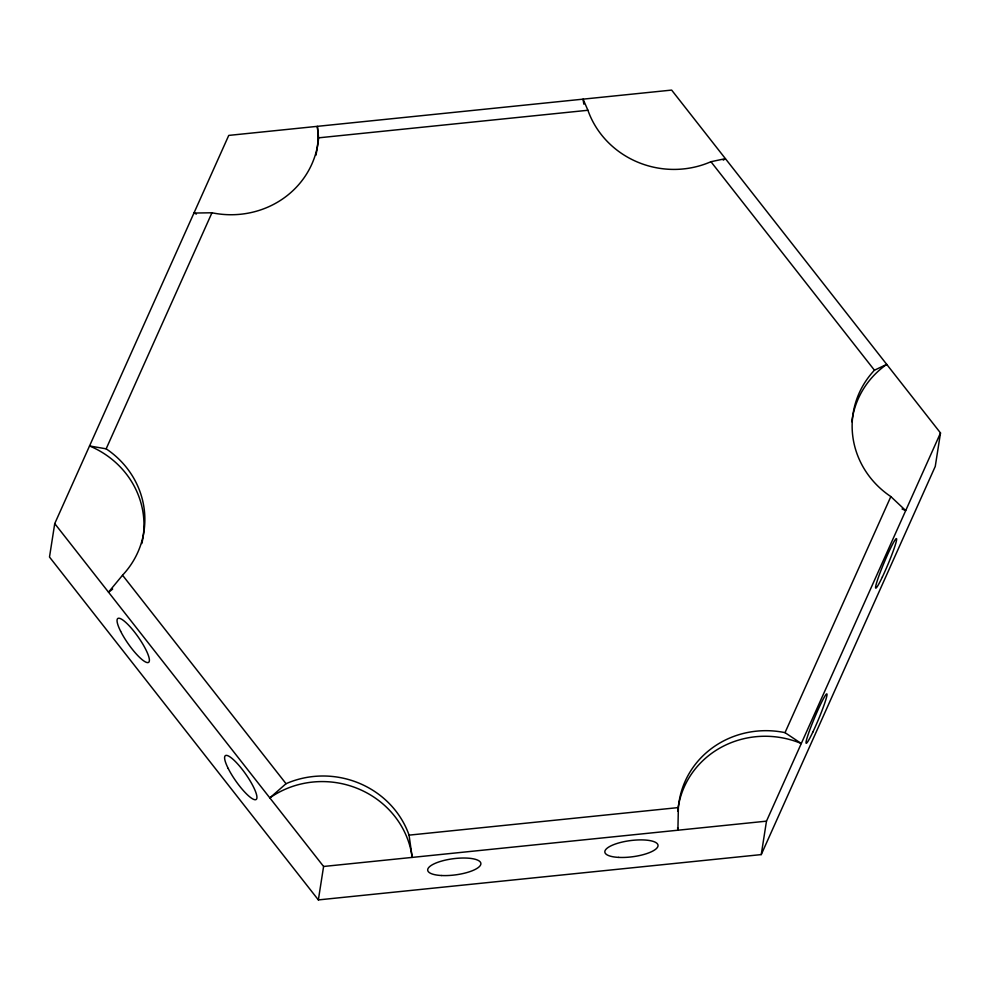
<?xml version="1.0" encoding="UTF-8"?>
<svg xmlns="http://www.w3.org/2000/svg" width="990" height="990" viewBox="0 0 990 990"><rect width="100%" height="100%" fill="white"/><g stroke="black" fill="none" stroke-linecap="round" stroke-linejoin="round"><path stroke-width="1.49" d="M196.428 214.038A89.36 84.793 8.9 0 1 193.953 213.048L211.959 212.776A89.36 84.793 8.9 0 0 318.607 137.833L317.332 126.349A89.36 84.793 8.9 0 1 315.835 155.356M318.607 137.833L587.912 110.274A89.36 84.793 8.9 0 0 710.944 161.717L725.41 158.66A89.36 84.793 8.9 0 1 723.257 160.133M710.944 161.717L874.442 370.211A89.36 84.793 8.9 0 0 890.839 496.584L785.021 732.637A89.36 84.793 8.9 0 0 678.373 807.58L677.902 830.214A89.36 84.793 8.9 0 1 677.618 827.69M54.735 523.599L49.5 557.036L318.359 899.91L761.248 854.593L935.265 466.401L940.5 432.964L671.641 90.09L228.752 135.407L54.735 523.599L323.594 866.473L318.359 899.91M761.248 854.593L766.483 821.155L940.5 432.964M678.373 807.58L409.068 835.139A89.36 84.793 8.9 0 0 286.036 783.696L122.537 575.202A89.36 84.793 8.9 0 0 106.153 448.829L211.959 212.776M122.451 575.339L108.504 592.181A89.36 84.793 8.9 0 0 112.674 589.062M286.036 783.696L269.825 797.903A89.36 84.793 8.9 0 1 412.174 857.414L409.068 835.139M874.442 370.211L886.731 364.382A89.36 84.793 8.9 0 0 851.858 421.752M323.594 866.473L766.483 821.155M106.153 448.829L89.546 445.958A89.36 84.793 8.9 0 1 141.817 543.547M785.021 732.637L801.281 743.515A89.36 84.793 8.9 0 0 677.692 811.206M890.839 496.584L905.702 510.593A89.36 84.793 8.9 0 1 902.038 508.971M587.912 110.274L583.061 99.149A89.36 84.793 8.9 0 0 583.877 104.185M882.375 576.96A26.804 2.116 -67.3 0 0 896.495 538.647A26.804 2.116 -67.3 0 0 879.454 574.435A26.804 2.116 -67.3 0 0 882.375 576.96M120.632 631.274A26.804 6.039 54.9 0 0 148.327 662.496A26.804 6.039 54.9 0 0 130.68 627.425A26.804 6.039 54.9 0 0 120.632 631.274M228.183 768.426A26.804 6.039 54.9 0 0 255.865 799.635A26.804 6.039 54.9 0 0 238.231 764.577A26.804 6.039 54.9 0 0 228.183 768.426M441.49 875.519A26.804 8.155 -7.4 0 0 480.88 863.503A26.804 8.155 -7.4 0 0 440.476 861.411A26.804 8.155 -7.4 0 0 441.49 875.519M618.651 857.39A26.804 8.155 -7.4 0 0 658.028 845.373A26.804 8.155 -7.4 0 0 617.624 843.282A26.804 8.155 -7.4 0 0 618.651 857.39M812.765 732.241A26.804 2.116 -67.3 0 0 826.898 693.928A26.804 2.116 -67.3 0 0 809.857 729.717A26.804 2.116 -67.3 0 0 812.765 732.241"/></g></svg>
